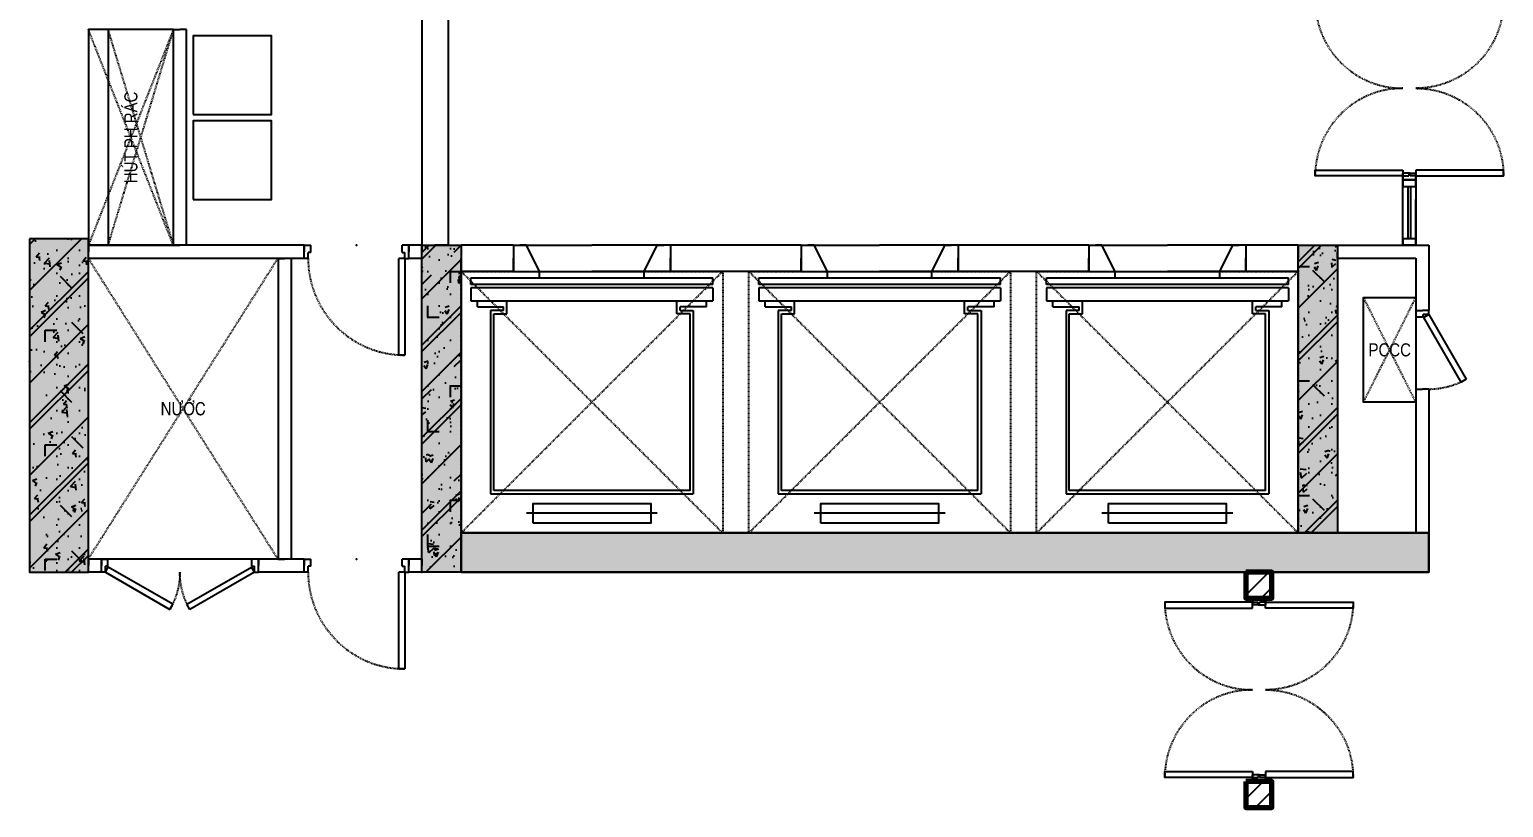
# Model space of a CAD drawing. Header units: millimetres. Extents: x 379264 to 1158416, y -283062 to 356890.
# Drawn here: x 685031.6 to 685257, y -28840 to -28721 of the extents above; entities that cross this region are included whole.
import ezdxf
from ezdxf.enums import TextEntityAlignment as Align
from ezdxf.xclip import XClip

# ---------------------------------------------------------------- set-up
doc = ezdxf.new("R2010")
doc.units = ezdxf.units.MM
doc.header["$XCLIPFRAME"] = 0
for name, pattern in [('keyplan TANG 1$0$Core 1A$0$Hidden10.5', [1.5, 1, -0.5]), ('keyplan TANG 1$0$mb tang 1 TWC$0$Core 1A$0$Hidden10.5', [1.5, 1, -0.5]), ('keyplan TANG 1$0$mb tang 1 TWC$0$Hidden10.5', [1.5, 1, -0.5]), ('keyplan TANG 1$0$mb tang 1 TWC$0$Lift Car$0$Hidden10.5', [1.5, 1, -0.5])]:
    doc.linetypes.add(name, pattern=pattern)
for name, color, linetype in [('11PM. DIM', 2, 'Continuous'), ('BLOCK A - CHI TIET THANG 1$0$DnW', 20, 'Continuous'), ('keyplan TANG 1$0$Concrete Line', 250, 'Continuous'), ('keyplan TANG 1$0$mb tang 1 TWC$0$Brick Wall', 250, 'Continuous'), ('keyplan TANG 1$0$mb tang 1 TWC$0$Concrete Line', 250, 'Continuous'), ('keyplan TANG 1$0$mb tang 1 TWC$0$Door', 250, 'Continuous'), ('keyplan TANG 1$0$mb tang 1 TWC$0$Furniture', 250, 'Continuous'), ('keyplan TANG 1$0$mb tang 1 TWC$0$Glass', 250, 'Continuous'), ('keyplan TANG 1$0$mb tang 1 TWC$0$Lift Car', 250, 'Continuous'), ('keyplan TANG 1$0$mb tang 1 TWC$0$Opening Hidden', 250, 'keyplan TANG 1$0$mb tang 1 TWC$0$Core 1A$0$Hidden10.5'), ('keyplan TANG 1$0$mb tang 1 TWC$0$Opening Line', 250, 'Continuous'), ('keyplan TANG 1$0$mb tang 1 TWC$0$Opening Text', 250, 'Continuous'), ('keyplan TANG 1$0$mb tang 1 TWC$0$Wall Hatch', 250, 'Continuous'), ('keyplan TANG 1$0$MB_Cot tang 1$0$Concrete Hatch', 250, 'Continuous'), ('keyplan TANG 1$0$MB_Cot tang 1$0$Concrete Line', 250, 'Continuous'), ('keyplan TANG 1$0$MB_Cot tang 1$0$Concrete Solid', 250, 'Continuous'), ('keyplan TANG 1$0$Opening Hidden', 250, 'keyplan TANG 1$0$Core 1A$0$Hidden10.5'), ('keyplan TANG 1$0$Opening Line', 250, 'Continuous'), ('keyplan TANG 1$0$Opening Text', 250, 'Continuous')]:
    doc.layers.add(name, color=color, linetype=linetype)
doc.layers.add('keyplan TANG 1$0$mb tang 1 TWC$0$Ghi chu ban ve', color=250, linetype='Continuous', lineweight=20)
doc.layers.add('keyplan TANG 1$0$mb tang 1 TWC$0$Wall Line', color=250, linetype='Continuous', lineweight=70)
doc.styles.add('keyplan TANG 1$0$mb tang 1 TWC$0$Arial_C', font='arial.ttf')
doc.styles.add('keyplan TANG 1$0$mb tang 1 TWC$0$Core 1A$0$VNI-HelveC', font='VHELVCN_0.TTF')
doc.styles.add('keyplan TANG 1$0$mb tang 1 TWC$0$VNI-HelveC', font='VHELVCN_0.TTF')
doc.styles.add('keyplan TANG 1$0$VNI-HelveC', font='VHELVCN_0.TTF')
doc.dimstyles.new('keyplan TANG 1$0$mb tang 1 TWC$0$Dim 100 (A1-A2)', dxfattribs={"dimscale": 100, "dimtxt": 2, "dimasz": 0.7, "dimexe": 0, "dimexo": 1, "dimgap": 1, "dimtad": 1, "dimdec": 0, "dimzin": 12, "dimdsep": 46, "dimtxsty": 'keyplan TANG 1$0$mb tang 1 TWC$0$Arial_C', "dimblk": 'keyplan TANG 1$0$mb tang 1 TWC$0$_Dot', "dimcen": 1, "dimclrd": 256, "dimclre": 256, "dimclrt": 3, "dimadec": 0, "dimazin": 0, "dimtfac": 1, "dimtdec": 0, "dimtix": 1, "dimtmove": 2, "dimatfit": 3, "dimldrblk": 'keyplan TANG 1$0$mb tang 1 TWC$0$HTT Arrow 30', "dimfxl": 1, "dimtolj": 1, "dimtzin": 0, "dimarcsym": 0})

# ---------------------------------------------------------------- blocks, each defined once
blk = doc.blocks.new('*U28')
at = {"layer": 'keyplan TANG 1$0$Opening Hidden'}
for p, q in [((0, 0), (500, 1650)), ((500, 0), (0, 1650))]:
    blk.add_line(p, q, dxfattribs=at)
at = {"layer": 'keyplan TANG 1$0$Opening Line'}
blk.add_lwpolyline([(0, 0), (500, 5.684341886080801e-14), (500, 1650), (0, 1650)], close=True, dxfattribs=at)
at = {"layer": 'keyplan TANG 1$0$Opening Text', "style": 'keyplan TANG 1$0$VNI-HelveC'}
blk.add_attdef('OPENING', text='', height=100, dxfattribs=at).set_placement((750, 1325.000000000007), align=Align.MIDDLE_CENTER)
blk = doc.blocks.new('keyplan TANG 1$0$A$Cec98b088')
at = {"layer": 'keyplan TANG 1$0$Opening Line'}
blk.add_blockref('*U28', (77201.54539237634, 14749.74043433764), dxfattribs=at)
blk = doc.blocks.new('*U1424')
at = {"layer": 'keyplan TANG 1$0$mb tang 1 TWC$0$Wall Hatch'}
h = blk.add_hatch(dxfattribs=at)
h.set_pattern_fill('LINE10', color=256, scale=100, angle=45, style=0, pattern_type=2)
h.set_pattern_definition([(45, (150, 149.9999999999999), (-70.71067811865474, 70.71067811865476), [])])
h.paths.add_polyline_path([(0, 199.9999999999999), (0, 0), (200, -1.13686837721616e-13), (200, 199.9999999999999)])
at = {"layer": 'keyplan TANG 1$0$mb tang 1 TWC$0$Wall Line'}
blk.add_lwpolyline([(0, 199.9999999999999), (0, 0), (200, -1.13686837721616e-13), (200, 199.9999999999999)], close=True, dxfattribs=at)
blk = doc.blocks.new('keyplan TANG 1$0$mb tang 1 TWC$0$Door 1400-1')
at = {"color": 0, "linetype": 'ByBlock'}
for p, q in [((29.99999962575384, 100.0000000003201), (-3.742461558431387e-07, 100.000000000131)), ((-3.742461558431387e-07, 100.000000000131), (0, 0)), ((0, 0), (50, 4.074536263942719e-10)), ((29.99999962575384, 100.0000000003201), (29.99999979416316, 55.00000000033469)), ((49.99999979417771, 55.00000000046566), (29.99999979416316, 55.00000000033469)), ((49.99999979417771, 55.00000000046566), (50, 4.074536263942719e-10)), ((1349.99999995146, 55.00000000046566), (1369.999999951474, 55.00000000033469)), ((1349.99999995146, 55.00000000046566), (1349.999999745638, 4.074607318216295e-10)), ((1399.999999745638, 7.105427357601002e-15), (1349.999999745638, 4.074607318216295e-10)), ((1370.000000119884, 100.0000000003201), (1400.000000119884, 100.000000000131)), ((1370.000000119884, 100.0000000003201), (1369.999999951474, 55.00000000033469)), ((1400.000000119884, 100.000000000131), (1399.999999745638, 7.105427357601002e-15))]:
    blk.add_line(p, q, dxfattribs=at)
for points in [[(74.99999962575384, 100.0000000003202), (29.99999962575384, 100.0000000003201), (29.99999962575384, 770.0000000003201), (74.99999962575384, 770.0000000003203)], [(1325.000000119884, 100.0000000003202), (1370.000000119884, 100.0000000003201), (1370.000000119884, 770.0000000003201), (1325.000000119884, 770.0000000003203)]]:
    blk.add_lwpolyline(points, close=True)
at = {"color": 0, "linetype": 'keyplan TANG 1$0$mb tang 1 TWC$0$Hidden10.5'}
for centre, start, end in [((29.99999962575386, 99.99999515387427), 4.144490982744002e-07, 90), ((1370.000000119884, 99.99999515387427), 90, 179.9999995855509)]:
    blk.add_arc(centre, 670.0000002470649, start, end, dxfattribs=at)
blk = doc.blocks.new('*U1420')
at = {"layer": 'keyplan TANG 1$0$mb tang 1 TWC$0$Door'}
blk.add_blockref('keyplan TANG 1$0$mb tang 1 TWC$0$Door 1400-1', (0, 0), dxfattribs=at)
blk = doc.blocks.new('keyplan TANG 1$0$mb tang 1 TWC$0$_Dot')
at = {"color": 0, "linetype": 'ByBlock', "lineweight": -2}
blk.add_line((-0.5, 0), (-1, 0), dxfattribs=at)
at = {"color": 0, "linetype": 'ByBlock', "const_width": 0.5}
blk.add_lwpolyline([(-0.25, 0, 1), (0.25, 0, 1)], format="xyb", close=True, dxfattribs=at)
blk = doc.blocks.new('*D148')
at = {"layer": 'Defpoints', "lineweight": -2, "transparency": 16777216}
for p, q in [((-132975.3291589179, -60783.47322053788), (-132975.3291589179, -60883.47322053788)), ((-130975.3291589179, -60783.47322053788), (-130975.3291589179, -60883.47322053788)), ((-132905.3291589179, -60883.47322053788), (-131045.3291589179, -60883.47322053788))]:
    blk.add_line(p, q, dxfattribs=at)
at = {"layer": 'Defpoints', "color": 0, "transparency": 16777216}
for p in [(-132975.3291589179, -60883.47322053788), (-130975.3291589179, -60883.47322053788), (-130975.3291589179, -60883.47322053788)]:
    blk.add_point(p, dxfattribs=at)
at = {"layer": 'Defpoints', "lineweight": -2, "transparency": 16777216, "xscale": 70, "yscale": 70, "zscale": 70, "rotation": 180}
blk.add_blockref('keyplan TANG 1$0$mb tang 1 TWC$0$_Dot', (-132975.3291589179, -60883.47322053788), dxfattribs=at)
at = {"layer": 'Defpoints', "lineweight": -2, "transparency": 16777216, "xscale": 70, "yscale": 70, "zscale": 70}
blk.add_blockref('keyplan TANG 1$0$mb tang 1 TWC$0$_Dot', (-130975.3291589179, -60883.47322053788), dxfattribs=at)
at = {"layer": 'Defpoints', "color": 3, "transparency": 16777216, "insert": (-131975.3291589179, -60681.35862299355), "char_height": 200, "attachment_point": 5, "style": 'keyplan TANG 1$0$mb tang 1 TWC$0$Arial_C'}
blk.add_mtext('\\A1;2000', dxfattribs=at)
blk = doc.blocks.new('keyplan TANG 1$0$mb tang 1 TWC$0$HTT Arrow 30')
blk.add_hatch(color=256).paths.add_polyline_path([(-2.5, 0.3750000000000002), (-2.5, -0.3749999999999998), (0, 0)])
at = {"color": 0, "linetype": 'ByBlock', "lineweight": -2}
for p, q in [((0, 0), (-2.5, 0.3750000000000002)), ((-2.5, -0.3749999999999998), (-2.5, 0.3750000000000002)), ((0, 0), (-2.5, -0.3749999999999998))]:
    blk.add_line(p, q, dxfattribs=at)
blk = doc.blocks.new('*D149')
at = {"layer": 'Defpoints', "lineweight": -2, "transparency": 16777216}
for p, q in [((-131075.329158918, -58883.47322053791), (-130975.3291589181, -58883.47322053791)), ((-130975.3291589181, -58953.47322053791), (-130975.3291589181, -60813.47322053791)), ((-131075.329158918, -60883.47322053791), (-130975.3291589181, -60883.47322053791))]:
    blk.add_line(p, q, dxfattribs=at)
at = {"layer": 'Defpoints', "color": 0, "transparency": 16777216}
for p in [(-130975.329158918, -58883.47322053791), (-130975.329158918, -60883.47322053791), (-130975.3291589181, -60883.47322053791)]:
    blk.add_point(p, dxfattribs=at)
at = {"layer": 'Defpoints', "lineweight": -2, "transparency": 16777216, "xscale": 70, "yscale": 70, "zscale": 70}
for p, rotation in [((-130975.3291589181, -58883.47322053791), 90), ((-130975.3291589181, -60883.47322053791), 270)]:
    blk.add_blockref('keyplan TANG 1$0$mb tang 1 TWC$0$_Dot', p, dxfattribs=dict(at, rotation=rotation))
at = {"layer": 'Defpoints', "color": 3, "transparency": 16777216, "insert": (-131177.4437564624, -59883.47322053786), "char_height": 200, "attachment_point": 5, "rotation": 90, "style": 'keyplan TANG 1$0$mb tang 1 TWC$0$Arial_C'}
blk.add_mtext('\\A1;2000', dxfattribs=at)
blk = doc.blocks.new('keyplan TANG 1$0$mb tang 1 TWC$0$Door 800-1')
at = {"color": 0, "linetype": 'ByBlock'}
for p, q in [((29.99999962575384, 100.0000000003201), (29.9999996257684, 840.0000000003201)), ((29.9999996257684, 840.0000000003201), (74.9999996257684, 840.0000000003201)), ((74.9999996257684, 840.0000000003201), (74.99999962575384, 100.0000000003201)), ((29.99999962575384, 100.0000000003201), (-3.742461558431387e-07, 100.000000000131)), ((-3.742461558431387e-07, 100.000000000131), (0, 0)), ((0, 0), (50, 4.074536263942719e-10)), ((29.99999962575384, 100.0000000003201), (29.99999979416316, 55.00000000033469)), ((29.99999962575384, 100.0000000003201), (74.99999962575384, 100.0000000003201)), ((49.99999979417771, 55.00000000046566), (29.99999979416316, 55.00000000033469)), ((49.99999979417771, 55.00000000046566), (50, 4.074536263942719e-10)), ((749.9999999304418, 55.00000000046566), (769.9999999304564, 55.00000000033469)), ((749.9999999304418, 55.00000000046566), (749.9999997246196, 4.074536263942719e-10)), ((799.9999997246196, 0), (749.9999997246196, 4.074536263942719e-10)), ((770.0000000988657, 100.0000000003201), (800.0000000988657, 100.000000000131)), ((770.0000000988657, 100.0000000003201), (769.9999999304564, 55.00000000033469)), ((800.0000000988657, 100.000000000131), (799.9999997246196, 0))]:
    blk.add_line(p, q, dxfattribs=at)
at = {"color": 0, "linetype": 'keyplan TANG 1$0$mb tang 1 TWC$0$Hidden10.5'}
blk.add_arc((29.99999962575384, 100.0000000003201), 740, 0, 90, dxfattribs=at)
for p in [(-100, 100), (-100, 0), (399.9999998623098, -1.496984622855294e-06)]:
    blk.add_point(p)
blk = doc.blocks.new('*U1419')
at = {"layer": 'keyplan TANG 1$0$mb tang 1 TWC$0$Door', "xscale": -1}
blk.add_blockref('keyplan TANG 1$0$mb tang 1 TWC$0$Door 800-1', (799.9999997246196, 0), dxfattribs=at)
blk = doc.blocks.new('*U165')
at = {"layer": 'keyplan TANG 1$0$mb tang 1 TWC$0$Opening Hidden'}
for p, q in [((0, 0), (1650, 650)), ((1650, 0), (0, 650))]:
    blk.add_line(p, q, dxfattribs=at)
at = {"layer": 'keyplan TANG 1$0$mb tang 1 TWC$0$Opening Line'}
blk.add_lwpolyline([(0, 0), (1650, 5.684341886080801e-14), (1650, 650), (0, 650)], close=True, dxfattribs=at)
at = {"layer": 'keyplan TANG 1$0$mb tang 1 TWC$0$Ghi chu ban ve', "style": 'keyplan TANG 1$0$mb tang 1 TWC$0$Core 1A$0$VNI-HelveC'}
blk.add_attdef('OPENING', text='', height=100, dxfattribs=at).set_placement((824.9999999999999, 324.9999999999637), align=Align.MIDDLE_CENTER)
blk = doc.blocks.new('keyplan TANG 1$0$mb tang 1 TWC$0$Door 1200 Riser')
at = {"color": 0, "linetype": 'ByBlock'}
for p, q in [((29.99999962575384, 100.0000000003201), (523.6344799449436, 385.0000000938708)), ((546.1344799449436, 346.028856923571), (52.49999962575374, 61.02885683002034)), ((523.6344799449432, 385.0000000938714), (546.1344799449436, 346.028856923571)), ((676.3655196808106, 385.0000000938714), (653.8655196808103, 346.028856923571)), ((653.8655196808103, 346.028856923571), (1147.5, 61.02885683002034)), ((1170, 100.0000000003201), (676.3655196808103, 385.0000000938708)), ((29.99999962575384, 100.0000000003201), (-3.742461558431387e-07, 100.000000000131)), ((-3.742461558431387e-07, 100.000000000131), (0, 0)), ((0, 0), (50, 4.074536263942719e-10)), ((29.99999962575384, 100.0000000003201), (29.99999979416316, 55.00000000033469)), ((29.99999962575384, 100.0000000003201), (52.49999962575374, 61.02885683002034)), ((49.99999979417771, 55.00000000046566), (29.99999979416316, 55.00000000033469)), ((49.99999979417771, 55.00000000046566), (50, 4.074536263942719e-10)), ((1170, 100.0000000003201), (1147.5, 61.02885683002034)), ((1149.999999831576, 55.00000000046566), (1169.999999831591, 55.00000000033469)), ((1149.999999831576, 55.00000000046566), (1149.999999625754, 4.074536263942719e-10)), ((1199.999999625754, 0), (1149.999999625754, 4.074536263942719e-10)), ((1170, 100.0000000003201), (1200, 100.000000000131)), ((1170, 100.0000000003201), (1169.999999831591, 55.00000000033469)), ((1200, 100.000000000131), (1199.999999625754, 0))]:
    blk.add_line(p, q, dxfattribs=at)
at = {"color": 0, "linetype": 'keyplan TANG 1$0$mb tang 1 TWC$0$Hidden10.5'}
for centre, start, end in [((29.99999962575384, 100.0000000003201), 359.9999999999799, 29.99999999999874), ((1170, 100.0000000003201), 150.0000000000037, 180.0000000000201)]:
    blk.add_arc(centre, 570.0000001871231, start, end, dxfattribs=at)
blk = doc.blocks.new('*U167')
at = {"layer": 'keyplan TANG 1$0$mb tang 1 TWC$0$Door'}
blk.add_blockref('keyplan TANG 1$0$mb tang 1 TWC$0$Door 1200 Riser', (0, 0), dxfattribs=at)
blk = doc.blocks.new('*U168')
at = {"layer": 'keyplan TANG 1$0$mb tang 1 TWC$0$Opening Hidden'}
for p, q in [((0, 0), (1450, 2300)), ((1450, 0), (0, 2300))]:
    blk.add_line(p, q, dxfattribs=at)
at = {"layer": 'keyplan TANG 1$0$mb tang 1 TWC$0$Opening Line'}
blk.add_lwpolyline([(0, 0), (1450, 5.684341886080801e-14), (1450, 2300), (0, 2300)], close=True, dxfattribs=at)
at = {"layer": 'keyplan TANG 1$0$mb tang 1 TWC$0$Opening Text', "style": 'keyplan TANG 1$0$mb tang 1 TWC$0$VNI-HelveC'}
blk.add_attdef('OPENING', text='', height=100, dxfattribs=at).set_placement((725, 1150), align=Align.MIDDLE_CENTER)
blk = doc.blocks.new('*U1421')
at = {"layer": 'keyplan TANG 1$0$mb tang 1 TWC$0$Door'}
blk.add_blockref('keyplan TANG 1$0$mb tang 1 TWC$0$Door 1200 Riser', (0, 0), dxfattribs=at)
blk = doc.blocks.new('*U166')
at = {"layer": 'keyplan TANG 1$0$mb tang 1 TWC$0$Opening Hidden'}
for p, q in [((0, 0), (400, 800)), ((400, 0), (0, 800))]:
    blk.add_line(p, q, dxfattribs=at)
at = {"layer": 'keyplan TANG 1$0$mb tang 1 TWC$0$Opening Line'}
blk.add_lwpolyline([(0, 0), (400, 5.684341886080801e-14), (400, 800), (0, 800)], close=True, dxfattribs=at)
at = {"layer": 'keyplan TANG 1$0$mb tang 1 TWC$0$Opening Text', "style": 'keyplan TANG 1$0$mb tang 1 TWC$0$VNI-HelveC'}
blk.add_attdef('OPENING', text='', height=100, dxfattribs=at).set_placement((200, 400), align=Align.MIDDLE_CENTER)
blk = doc.blocks.new('*U1380')
at = {"layer": 'keyplan TANG 1$0$MB_Cot tang 1$0$Concrete Hatch'}
h = blk.add_hatch(dxfattribs=at)
h.set_pattern_fill('CONCRETE', color=256, scale=50, style=0, pattern_type=2)
h.set_pattern_definition([(45, (0, -2300), (-176.7766952966369, 176.7766952966369), []), (45, (0, -2250), (-353.5533905932737, 353.5533905932738), []), (49.99999999999999, (0, -2300), (358.6300913003767, -31.37606749129755), [37.5, -412.5]), (355, (0, -2300), (-69.3756668065, 376.0960668500059), [30, -330]), (100.4514, (29.88584, -2302.614669999999), (289.2546908570108, 344.7197710304768), [31.870095, -350.571056]), (46.18420000000001, (0, -2200), (533.6205243128222, -82.75950716450905), [56.25, -618.75]), (96.6356, (44.46837249999999, -2206.8966535), (467.3313527743517, 487.0589354502209), [47.805144, -525.8565]), (351.1842, (0, -2200), (467.3309725668136, 487.0593004626623), [45, -495]), (21, (50, -2225), (298.4535260592309, -201.3094453326694), [37.5, -412.5]), (326.0000000000001, (50, -2225), (121.6576659607909, 362.5750225234265), [30, -330]), (71.4514, (74.8711165, -2241.775803), (420.111314290745, 161.2652483549762), [31.870095, -350.571056]), (37.50000000000001, (0, -2300), (6.079927658645334, 166.4469269156558), [0, -326, 0, -335, 0, -331.25]), (7.499999999999999, (0, -2300), (131.5347687210743, 197.2058559411801), [0, -191, 0, -318.5, 0, -126.25]), (327.5, (-111.5, -2300), (266.9112180862045, -11.2774358671899), [0, -125, 0, -390, 0, -517.5]), (317.5, (-161.5, -2300), (291.5930846711931, 50.05249116615882), [0, -162.5, 0, -259, 0, -367.5]), (0, (175, -2125), (0, 875), [87.5, -787.5]), (0, (437.5, -1950), (0, 875), [87.5, -787.5]), (0, (262.5, -1600), (0, 875), [87.5, -350, 87.5, -350]), (90, (175, -2125), (-875, 5.35782974626967e-14), [87.5, -787.5]), (90, (262.5, -1600), (-875, 5.35782974626967e-14), [87.5, -787.5]), (90, (525, -1950), (-875, 5.35782974626967e-14), [87.5, -787.5]), (90, (700, -1687.5), (-875, 5.35782974626967e-14), [87.5, -787.5]), (135, (262.5, -2125), (-875.016357447105, 8.881784197001252e-14), [123.76, -1113.7]), (135, (350, -1600), (-875.016357447105, 8.881784197001252e-14), [123.76, -1113.7]), (45, (437.5, -1950), (8.881784197001252e-14, 875.016357447105), [123.76, -247.485, 123.76, -742.455]), (0, (-175, -2300), (87.5, 87.5), [-175, 0])])
h.paths.add_polyline_path([(-200, 150), (-200, -2400), (250, -2400), (250, 150)])
at = {"layer": 'keyplan TANG 1$0$MB_Cot tang 1$0$Concrete Solid'}
blk.add_hatch(color=256, dxfattribs=at).paths.add_polyline_path([(-200, 150), (-200, -2400), (250, -2400), (250, 150)])
at = {"layer": 'keyplan TANG 1$0$MB_Cot tang 1$0$Concrete Line'}
blk.add_lwpolyline([(-200, 150), (-200, -2400), (250, -2400), (250, 150)], close=True, dxfattribs=at)
blk = doc.blocks.new('*U44')
at = {"layer": 'keyplan TANG 1$0$MB_Cot tang 1$0$Concrete Hatch'}
h = blk.add_hatch(dxfattribs=at)
h.set_pattern_fill('CONCRETE', color=256, scale=50, style=0, pattern_type=2)
h.set_pattern_definition([(45, (950, -49.99999999999986), (-176.7766952966369, 176.7766952966369), []), (45, (950, 1.4210854715202e-13), (-353.5533905932737, 353.5533905932738), []), (49.99999999999999, (950, -49.99999999999986), (358.6300913003767, -31.37606749129755), [37.5, -412.5]), (355, (950, -49.99999999999986), (-69.3756668065, 376.0960668500059), [30, -330]), (100.4514, (979.8858399999999, -52.61466999999985), (289.2546908570108, 344.7197710304768), [31.870095, -350.571056]), (46.18420000000001, (950, 50.00000000000014), (533.6205243128222, -82.75950716450905), [56.25, -618.75]), (96.6356, (994.4683725, 43.10334650000013), (467.3313527743517, 487.0589354502209), [47.805144, -525.8565]), (351.1842, (950, 50.00000000000014), (467.3309725668136, 487.0593004626623), [45, -495]), (21, (1000, 25.00000000000014), (298.4535260592309, -201.3094453326694), [37.5, -412.5]), (326.0000000000001, (1000, 25.00000000000014), (121.6576659607909, 362.5750225234265), [30, -330]), (71.4514, (1024.8711165, 8.224197000000146), (420.111314290745, 161.2652483549762), [31.870095, -350.571056]), (37.50000000000001, (950, -49.99999999999986), (6.079927658645334, 166.4469269156558), [0, -326, 0, -335, 0, -331.25]), (7.499999999999999, (950, -49.99999999999986), (131.5347687210743, 197.2058559411801), [0, -191, 0, -318.5, 0, -126.25]), (327.5, (838.5, -49.99999999999986), (266.9112180862045, -11.2774358671899), [0, -125, 0, -390, 0, -517.5]), (317.5, (788.5, -49.99999999999986), (291.5930846711931, 50.05249116615882), [0, -162.5, 0, -259, 0, -367.5]), (0, (1125, 125.0000000000001), (0, 875), [87.5, -787.5]), (0, (1387.5, 300.0000000000001), (0, 875), [87.5, -787.5]), (0, (1212.5, 650.0000000000001), (0, 875), [87.5, -350, 87.5, -350]), (90, (1125, 125.0000000000001), (-875, 5.35782974626967e-14), [87.5, -787.5]), (90, (1212.5, 650.0000000000001), (-875, 5.35782974626967e-14), [87.5, -787.5]), (90, (1475, 300.0000000000001), (-875, 5.35782974626967e-14), [87.5, -787.5]), (90, (1650, 562.5000000000001), (-875, 5.35782974626967e-14), [87.5, -787.5]), (135, (1212.5, 125.0000000000001), (-875.016357447105, 8.881784197001252e-14), [123.76, -1113.7]), (135, (1300, 650.0000000000001), (-875.016357447105, 8.881784197001252e-14), [123.76, -1113.7]), (45, (1387.5, 300.0000000000001), (8.881784197001252e-14, 875.016357447105), [123.76, -247.485, 123.76, -742.455]), (0, (775, -49.99999999999986), (87.5, 87.5), [-175, 0])])
h.paths.add_polyline_path([(-750, 150), (-750, -149.9999999999999), (1750, -150), (1750, 150)])
at = {"layer": 'keyplan TANG 1$0$MB_Cot tang 1$0$Concrete Solid'}
blk.add_hatch(color=256, dxfattribs=at).paths.add_polyline_path([(-750, 150), (-750, -149.9999999999999), (1750, -150), (1750, 150)])
at = {"layer": 'keyplan TANG 1$0$MB_Cot tang 1$0$Concrete Line'}
blk.add_lwpolyline([(-750, 150), (-750, -149.9999999999999), (1750, -150), (1750, 150)], close=True, dxfattribs=at)
blk = doc.blocks.new('*U45')
at = {"layer": 'keyplan TANG 1$0$MB_Cot tang 1$0$Concrete Hatch'}
h = blk.add_hatch(dxfattribs=at)
h.set_pattern_fill('CONCRETE', color=256, scale=50, style=0, pattern_type=2)
h.set_pattern_definition([(45, (1250, -49.99999999999986), (-176.7766952966369, 176.7766952966369), []), (45, (1250, 1.4210854715202e-13), (-353.5533905932737, 353.5533905932738), []), (49.99999999999999, (1250, -49.99999999999986), (358.6300913003767, -31.37606749129755), [37.5, -412.5]), (355, (1250, -49.99999999999986), (-69.3756668065, 376.0960668500059), [30, -330]), (100.4514, (1279.88584, -52.61466999999985), (289.2546908570108, 344.7197710304768), [31.870095, -350.571056]), (46.18420000000001, (1250, 50.00000000000014), (533.6205243128222, -82.75950716450905), [56.25, -618.75]), (96.6356, (1294.4683725, 43.10334650000013), (467.3313527743517, 487.0589354502209), [47.805144, -525.8565]), (351.1842, (1250, 50.00000000000014), (467.3309725668136, 487.0593004626623), [45, -495]), (21, (1300, 25.00000000000014), (298.4535260592309, -201.3094453326694), [37.5, -412.5]), (326.0000000000001, (1300, 25.00000000000014), (121.6576659607909, 362.5750225234265), [30, -330]), (71.4514, (1324.8711165, 8.224197000000146), (420.111314290745, 161.2652483549762), [31.870095, -350.571056]), (37.50000000000001, (1250, -49.99999999999986), (6.079927658645334, 166.4469269156558), [0, -326, 0, -335, 0, -331.25]), (7.499999999999999, (1250, -49.99999999999986), (131.5347687210743, 197.2058559411801), [0, -191, 0, -318.5, 0, -126.25]), (327.5, (1138.5, -49.99999999999986), (266.9112180862045, -11.2774358671899), [0, -125, 0, -390, 0, -517.5]), (317.5, (1088.5, -49.99999999999986), (291.5930846711931, 50.05249116615882), [0, -162.5, 0, -259, 0, -367.5]), (0, (1425, 125.0000000000001), (0, 875), [87.5, -787.5]), (0, (1687.5, 300.0000000000001), (0, 875), [87.5, -787.5]), (0, (1512.5, 650.0000000000001), (0, 875), [87.5, -350, 87.5, -350]), (90, (1425, 125.0000000000001), (-875, 5.35782974626967e-14), [87.5, -787.5]), (90, (1512.5, 650.0000000000001), (-875, 5.35782974626967e-14), [87.5, -787.5]), (90, (1775, 300.0000000000001), (-875, 5.35782974626967e-14), [87.5, -787.5]), (90, (1950, 562.5000000000001), (-875, 5.35782974626967e-14), [87.5, -787.5]), (135, (1512.5, 125.0000000000001), (-875.016357447105, 8.881784197001252e-14), [123.76, -1113.7]), (135, (1600, 650.0000000000001), (-875.016357447105, 8.881784197001252e-14), [123.76, -1113.7]), (45, (1687.5, 300.0000000000001), (8.881784197001252e-14, 875.016357447105), [123.76, -247.485, 123.76, -742.455]), (0, (1075, -49.99999999999986), (87.5, 87.5), [-175, 0])])
h.paths.add_polyline_path([(-450, 150), (-450, -149.9999999999999), (1750, -150), (1750, 150)])
at = {"layer": 'keyplan TANG 1$0$MB_Cot tang 1$0$Concrete Solid'}
blk.add_hatch(color=256, dxfattribs=at).paths.add_polyline_path([(-450, 150), (-450, -149.9999999999999), (1750, -150), (1750, 150)])
at = {"layer": 'keyplan TANG 1$0$MB_Cot tang 1$0$Concrete Line'}
blk.add_lwpolyline([(-450, 150), (-450, -149.9999999999999), (1750, -150), (1750, 150)], close=True, dxfattribs=at)
blk = doc.blocks.new('*U46')
at = {"layer": 'keyplan TANG 1$0$MB_Cot tang 1$0$Concrete Hatch'}
h = blk.add_hatch(dxfattribs=at)
h.set_pattern_fill('CONCRETE', color=256, scale=50, style=0, pattern_type=2)
h.set_pattern_definition([(45, (-250, 7050), (-176.7766952966369, 176.7766952966369), []), (45, (-250, 7100), (-353.5533905932737, 353.5533905932738), []), (49.99999999999999, (-250, 7050), (358.6300913003767, -31.37606749129755), [37.5, -412.5]), (355, (-250, 7050), (-69.3756668065, 376.0960668500059), [30, -330]), (100.4514, (-220.11416, 7047.38533), (289.2546908570108, 344.7197710304768), [31.870095, -350.571056]), (46.18420000000001, (-250, 7150), (533.6205243128222, -82.75950716450905), [56.25, -618.75]), (96.6356, (-205.5316275, 7143.1033465), (467.3313527743517, 487.0589354502209), [47.805144, -525.8565]), (351.1842, (-250, 7150), (467.3309725668136, 487.0593004626623), [45, -495]), (21, (-200, 7125), (298.4535260592309, -201.3094453326694), [37.5, -412.5]), (326.0000000000001, (-200, 7125), (121.6576659607909, 362.5750225234265), [30, -330]), (71.4514, (-175.1288835, 7108.224197), (420.111314290745, 161.2652483549762), [31.870095, -350.571056]), (37.50000000000001, (-250, 7050), (6.079927658645334, 166.4469269156558), [0, -326, 0, -335, 0, -331.25]), (7.499999999999999, (-250, 7050), (131.5347687210743, 197.2058559411801), [0, -191, 0, -318.5, 0, -126.25]), (327.5, (-361.5, 7050), (266.9112180862045, -11.2774358671899), [0, -125, 0, -390, 0, -517.5]), (317.5, (-411.5, 7050), (291.5930846711931, 50.05249116615882), [0, -162.5, 0, -259, 0, -367.5]), (0, (-75, 7225), (0, 875), [87.5, -787.5]), (0, (187.5, 7400), (0, 875), [87.5, -787.5]), (0, (12.5, 7750), (0, 875), [87.5, -350, 87.5, -350]), (90, (-75, 7225), (-875, 5.35782974626967e-14), [87.5, -787.5]), (90, (12.5, 7750), (-875, 5.35782974626967e-14), [87.5, -787.5]), (90, (275, 7400), (-875, 5.35782974626967e-14), [87.5, -787.5]), (90, (450, 7662.5), (-875, 5.35782974626967e-14), [87.5, -787.5]), (135, (12.5, 7225), (-875.016357447105, 8.881784197001252e-14), [123.76, -1113.7]), (135, (100, 7750), (-875.016357447105, 8.881784197001252e-14), [123.76, -1113.7]), (45, (187.5, 7400), (8.881784197001252e-14, 875.016357447105), [123.76, -247.485, 123.76, -742.455]), (0, (-425, 7050), (87.5, 87.5), [-175, 0])])
h.paths.add_polyline_path([(-250, 7250), (-250, -149.9999999999999), (50.0000000001146, -150), (50.0000000001146, 7250)])
at = {"layer": 'keyplan TANG 1$0$MB_Cot tang 1$0$Concrete Solid'}
blk.add_hatch(color=256, dxfattribs=at).paths.add_polyline_path([(-250, 7250), (-250, -149.9999999999999), (50.0000000001146, -150), (50.0000000001146, 7250)])
at = {"layer": 'keyplan TANG 1$0$MB_Cot tang 1$0$Concrete Line'}
blk.add_lwpolyline([(-250, 7250), (-250, -149.9999999999999), (50.0000000001146, -150), (50.0000000001146, 7250)], close=True, dxfattribs=at)
blk = doc.blocks.new('keyplan TANG 1$0$mb tang 1 TWC$0$A$C8bd07aa3')
at = {"linetype": 'keyplan TANG 1$0$mb tang 1 TWC$0$Lift Car$0$Hidden10.5'}
for p, q in [((1000, -1000), (-1000, 1000)), ((1000, 1000), (-1000, -1000))]:
    blk.add_line(p, q, dxfattribs=at)
at = {"color": 0}
for p, q in [((925.0000000000291, 950), (-925, 950)), ((-925, 900), (-925, 950)), ((400, 1000), (-400, 1000)), ((-400, 950), (-400, 1000)), ((400, 950), (400, 1000)), ((925.0000000000291, 900), (925.0000000000291, 950)), ((-925.0000000000291, 900), (925.0000000000291, 900)), ((-925.0000000000291, 875), (925.0000000000291, 875)), ((-925, 875), (-925, 775)), ((925.0000000000291, 875), (925.0000000000291, 775)), ((925.0000000000291, 775), (-925, 775)), ((-875, 729.9999999999709), (-875, 775)), ((-675, 699.9999999999709), (-775, 699.9999999999709)), ((-775, 699.9999999999709), (-775, -700)), ((-675, 699.9999999999709), (-675, 729.9999999999709)), ((-650, 674.9999999999709), (-650, 775)), ((650, 675), (650, 775)), ((675, 700), (675, 729.9999999999709)), ((675, 700), (775, 700)), ((775, 700), (775, -700)), ((875.0000000000291, 729.9999999999709), (875.0000000000291, 775)), ((-750, -675), (-750, 674.9999999999709)), ((-750, 674.9999999999709), (-650, 674.9999999999709)), ((750, 675), (650, 675)), ((750, -675), (750, 675)), ((-750, -675), (750, -675)), ((775, -700), (-775, -700.0000000000291)), ((-500, -850.0000000000146), (500, -850.0000000000146))]:
    blk.add_line(p, q, dxfattribs=at)
at = {"color": 0, "ltscale": 1.5}
for p, q in [((-875, 729.9999999999709), (-675, 729.9999999999709)), ((875.0000000000291, 729.9999999999709), (675, 729.9999999999709))]:
    blk.add_line(p, q, dxfattribs=at)
at = {"color": 0}
for points in [[(-400, 1000), (-500, 1200), (-550, 1200)], [(400, 1000), (500, 1200), (550, 1200)]]:
    blk.add_lwpolyline(points, dxfattribs=at)
at = {"linetype": 'keyplan TANG 1$0$mb tang 1 TWC$0$Lift Car$0$Hidden10.5'}
blk.add_lwpolyline([(-1000, -1000), (1000, -1000), (1000, 1000), (-1000, 1000)], close=True, dxfattribs=at)
at = {"color": 0}
blk.add_lwpolyline([(450, -925.0000000000146), (450, -775.0000000000146), (-450, -775.0000000000146), (-450, -925.0000000000146)], close=True, dxfattribs=at)
at = {"layer": 'Defpoints'}
dim = blk.add_linear_dim(base=(999.9999999998254, -1000.000000000029), p1=(999.9999999999418, 1000), p2=(999.9999999999418, -1000), angle=90, dimstyle='keyplan TANG 1$0$mb tang 1 TWC$0$Dim 100 (A1-A2)', dxfattribs=at)
dim.commit()
dim.dimension.update_dxf_attribs({"geometry": '*D149', "text_midpoint": (797.8854024554894, 2.182787284255028e-11), "insert": (131975.3291589179, 59883.47322053788)})
dim = blk.add_linear_dim(base=(1000, -1000), p1=(-1000, -1000), p2=(1000, -1000), dimstyle='keyplan TANG 1$0$mb tang 1 TWC$0$Dim 100 (A1-A2)', dxfattribs=at)
dim.commit()
dim.dimension.update_dxf_attribs({"geometry": '*D148', "text_midpoint": (0, -797.885402455664), "insert": (131975.3291589179, 59883.47322053788)})
blk = doc.blocks.new('keyplan TANG 1$0$mb tang 1 TWC$0$A$C20BE7445')
at = {"layer": 'keyplan TANG 1$0$mb tang 1 TWC$0$Brick Wall'}
for p, q in [((79600.24281943377, 17150), (79700.24281943377, 17150)), ((79600.24281943377, 17150), (79600.24281943377, 14750)), ((79800.24281943377, 17150), (79700.24281943377, 17150)), ((79800.24281943377, 17150), (79800.24281943377, 14750)), ((77700.24278279336, 14749.7404343636), (77700.24278279336, 16399.74039738707)), ((77700.24278279336, 16399.74039738707), (77750.24278279336, 16399.74039738707)), ((77800.24278279336, 16399.74039738707), (77750.24278279336, 16399.74039738707)), ((77800.24278279336, 14749.7404343636), (77800.24278279336, 16399.74039738707)), ((78700.24281943377, 14749.7404343636), (77049.99999999997, 14749.7404343636)), ((77049.99999999997, 14749.7404343636), (77049.99999999997, 14699.7404343636)), ((77049.99999999997, 14649.7404343636), (77049.99999999997, 14699.7404343636)), ((77700.24278279336, 14749.7404343636), (77750.24278279336, 14749.7404343636)), ((77800.24278279336, 14749.7404343636), (77750.24278279336, 14749.7404343636)), ((78700.24281943377, 14749.7404343636), (78700.24281943377, 14699.7404343636)), ((78700.24281943377, 14649.7404343636), (78700.24281943377, 14699.7404343636)), ((79600.24281943377, 14749.7404343636), (79500.24281943377, 14749.7404343636)), ((79500.24281943377, 14749.7404343636), (79500.24281943377, 14699.7404343636)), ((79500.24281943377, 14649.7404343636), (79500.24281943377, 14699.7404343636)), ((79600.24281943377, 14750), (79700.24281943377, 14750)), ((79600.24281943377, 14749.7404343636), (79600.24281943377, 14699.7404343636)), ((79600.24281943377, 14649.7404343636), (79600.24281943377, 14699.7404343636)), ((79800.24281943377, 14750), (79700.24281943377, 14750)), ((80300.24281943377, 14750), (79900.24281943377, 14750)), ((79900.24281943377, 14750), (79900.24281943377, 14650)), ((80300.24281943377, 14750), (80300.24281943377, 14650)), ((82500.24281943377, 14750), (81500.24281943377, 14750)), ((81500.24281943377, 14750), (81500.24281943377, 14650)), ((82500.24281943377, 14750), (82500.24281943377, 14650)), ((84700.24281943377, 14750), (83700.24281943377, 14750)), ((83700.24281943377, 14750), (83700.24281943377, 14650)), ((84700.24281943377, 14750), (84700.24281943377, 14650)), ((86300.24281943377, 14750), (85900.24281943377, 14750)), ((85900.24281943377, 14750), (85900.24281943377, 14650)), ((86300.24281943377, 14750), (86300.24281943377, 14650)), ((86600.24281943377, 14750), (86600.24281943377, 14700)), ((86600.24281943377, 14750), (87299.99999999997, 14750)), ((86600.24281943377, 14650), (86600.24281943377, 14700)), ((87299.99999999997, 14750), (87299.99999999997, 14250)), ((78700.24281943377, 14649.7404343636), (77049.99999999997, 14649.7404343636)), ((78500.24281943377, 14649.7404343636), (78550.24281943377, 14649.7404343636)), ((78500.24281943377, 14649.7404343636), (78500.24281943377, 12350)), ((78600.24281943377, 14649.7404343636), (78550.24281943377, 14649.7404343636)), ((78600.24281943377, 14649.7404343636), (78600.24281943377, 12350)), ((79600.24281943377, 14649.7404343636), (79500.24281943377, 14649.7404343636)), ((79900.24281943377, 14550), (79900.24281943377, 14650)), ((80300.24281943377, 14550), (79900.24281943377, 14550)), ((80300.24281943377, 14550), (80300.24281943377, 14650)), ((81500.24281943377, 14550), (81500.24281943377, 14650)), ((82500.24281943377, 14550), (81500.24281943377, 14550)), ((82500.24281943377, 14550), (82500.24281943377, 14650)), ((83700.24281943377, 14550), (83700.24281943377, 14650)), ((84700.24281943377, 14550), (83700.24281943377, 14550)), ((84700.24281943377, 14550), (84700.24281943377, 14650)), ((85900.24281943377, 14550), (85900.24281943377, 14650)), ((86300.24281943377, 14550), (85900.24281943377, 14550)), ((86300.24281943377, 14550), (86300.24281943377, 14650)), ((86600.24281943377, 14650), (87199.99999999997, 14650)), ((87199.99999999997, 14650), (87199.99999999997, 14250)), ((87199.99999999997, 14250), (87249.99999999997, 14250)), ((87299.99999999997, 14250), (87249.99999999997, 14250)), ((87199.99999999997, 13650), (87249.99999999997, 13650)), ((87199.99999999997, 13650), (87199.99999999997, 12550)), ((87299.99999999997, 13650), (87249.99999999997, 13650)), ((87299.99999999997, 13650), (87299.99999999997, 12550)), ((87199.99999999997, 12550), (87249.99999999997, 12550)), ((87299.99999999997, 12550), (87249.99999999997, 12550)), ((77150.00000018711, 12350), (77049.99999999997, 12350)), ((77049.99999999997, 12350), (77049.99999999997, 12300)), ((77049.99999999997, 12250), (77049.99999999997, 12300)), ((77150.00000018711, 12350), (77150.00000018711, 12300)), ((77150.00000018711, 12250), (77150.00000018711, 12300)), ((78700.24281943377, 12350), (78350.00000018711, 12350)), ((78350.00000018711, 12350), (78350.00000018711, 12300)), ((78350.00000018711, 12250), (78350.00000018711, 12300)), ((78500.24281943377, 12350), (78550.24281943377, 12350)), ((78600.24281943377, 12350), (78550.24281943377, 12350)), ((78700.24281943377, 12350), (78700.24281943377, 12300)), ((78700.24281943377, 12250), (78700.24281943377, 12300)), ((79600.24281943377, 12350), (79500.24281943377, 12350)), ((79500.24281943377, 12350), (79500.24281943377, 12300)), ((79500.24281943377, 12250), (79500.24281943377, 12300)), ((79600.24281943377, 12350), (79600.24281943377, 12300)), ((79600.24281943377, 12250), (79600.24281943377, 12300)), ((77150.00000018711, 12250), (77049.99999999997, 12250)), ((78700.24281943377, 12250), (78350.00000018711, 12250)), ((79600.24281943377, 12250), (79500.24281943377, 12250))]:
    blk.add_line(p, q, dxfattribs=at)
at = {"layer": 'keyplan TANG 1$0$mb tang 1 TWC$0$Door'}
blk.add_line((87200.2428194338, 14799.99999474955), (87200.2428194338, 15099.99999512378), dxfattribs=at)
at = {"layer": 'keyplan TANG 1$0$mb tang 1 TWC$0$Furniture'}
for points in [[(77850.24281943377, 15749.99999109469), (78450.24281943377, 15749.99999109469), (78450.24281943377, 16349.99999109469), (77850.24281943377, 16349.99999109469)], [(77850.24281943377, 15099.99999670824), (78450.24281943377, 15099.99999670824), (78450.24281943377, 15699.99999670824), (77850.24281943377, 15699.99999670824)]]:
    blk.add_lwpolyline(points, close=True, dxfattribs=at)
at = {"layer": 'keyplan TANG 1$0$mb tang 1 TWC$0$Glass'}
for points in [[(87200.24282654445, 14750.00000037416), (87100.24282654418, 14750.00000037416), (87100.24282654418, 15250.00000012707), (87200.24282654445, 15250.00000012707)], [(87100.24282654445, 15200.00000012707), (87200.24282654445, 15200.00000012707), (87200.24282654445, 15250.00000012707), (87100.24282654445, 15250.00000012707)], [(87140.24282654445, 15200.00000012707), (87160.24282654445, 15200.00000012707), (87160.24282654445, 14800.00000037416), (87140.24282654445, 14800.00000037416)], [(87100.24282822855, 14750.00000037416), (87200.24282822855, 14750.00000037416), (87200.24282822855, 14800.00000037416), (87100.24282822855, 14800.00000037416)]]:
    blk.add_lwpolyline(points, close=True, dxfattribs=at)
at = {"layer": 'keyplan TANG 1$0$mb tang 1 TWC$0$Lift Car'}
for p, q in [((80300.24281943377, 14750), (80900.24281943377, 14750)), ((80300.24281943377, 14750), (80300.24281943377, 14550)), ((81500.24281943377, 14750), (80900.24281943377, 14750)), ((81500.24281943377, 14750), (81500.24281943377, 14550)), ((82500.24281943377, 14750), (83100.24281943377, 14750)), ((82500.24281943377, 14750), (82500.24281943377, 14550)), ((83700.24281943377, 14750), (83100.24281943377, 14750)), ((83700.24281943377, 14750), (83700.24281943377, 14550)), ((84700.24281943377, 14750), (85300.24281943377, 14750)), ((84700.24281943377, 14750), (84700.24281943377, 14550)), ((85900.24281943377, 14750), (85300.24281943377, 14750)), ((85900.24281943377, 14750), (85900.24281943377, 14550)), ((80300.24281943377, 14550), (80900.24281943377, 14550)), ((81500.24281943377, 14550), (80900.24281943377, 14550)), ((82500.24281943377, 14550), (83100.24281943377, 14550)), ((83700.24281943377, 14550), (83100.24281943377, 14550)), ((84700.24281943377, 14550), (85300.24281943377, 14550)), ((85900.24281943377, 14550), (85300.24281943377, 14550))]:
    blk.add_line(p, q, dxfattribs=at)
for points in [[(79600.24281943377, 14750), (79900.24281943377, 14750), (79900.24281943377, 12249.99999999988), (79600.24281943377, 12249.99999999988)], [(86300.24281943377, 14750), (86600.24281943377, 14750), (86600.24281943377, 12550), (86300.24281943377, 12550)], [(87300.24281943377, 12550), (79899.99999999997, 12550), (79899.99999999997, 12250), (87300.24281943377, 12250)]]:
    blk.add_lwpolyline(points, close=True, dxfattribs=at)
at = {"rotation": 90}
blk.add_blockref('*U165', (77700.24280464315, 14749.74039738707), dxfattribs=at).add_auto_attribs({'OPENING': 'HUÙT PH.RAÙC'})
at = {"layer": 'keyplan TANG 1$0$mb tang 1 TWC$0$Door', "xscale": -1, "rotation": 180}
for name, p in [('*U1419', (78700.24281977059, 14749.7404343636)), ('*U167', (77150.00000037422, 12350)), ('*U1419', (78700.24281984544, 12350))]:
    blk.add_blockref(name, p, dxfattribs=at)
at = {"layer": 'keyplan TANG 1$0$mb tang 1 TWC$0$Door'}
ref = blk.add_blockref('*U1421', (87199.99999999984, 14249.99999962578), dxfattribs=dict(at, rotation=270))
XClip(ref).set_block_clipping_path([(0, -0.00017132202628999949), (600.0000000001164, 502.00214923510794)])
at = {"layer": 'keyplan TANG 1$0$mb tang 1 TWC$0$Furniture'}
ref = blk.add_blockref('*U168', (78500.24283279176, 12349.99999287573), dxfattribs=dict(at, xscale=-1))
ref.add_attrib('OPENING', 'NÖÔÙC', dxfattribs={"layer": 'keyplan TANG 1$0$mb tang 1 TWC$0$Opening Text', "height": 100, "style": 'keyplan TANG 1$0$mb tang 1 TWC$0$VNI-HelveC'}).set_placement((77775.24283279176, 13499.99999287573), align=Align.MIDDLE_CENTER)
ref = blk.add_blockref('*U166', (87200.24281896456, 13550.00004787126), dxfattribs=dict(at, xscale=-1))
ref.add_attrib('OPENING', 'PCCC', dxfattribs={"layer": 'keyplan TANG 1$0$mb tang 1 TWC$0$Opening Text', "height": 100, "style": 'keyplan TANG 1$0$mb tang 1 TWC$0$VNI-HelveC'}).set_placement((87000.24281896456, 13950.00004787126), align=Align.MIDDLE_CENTER)
at = {"layer": 'keyplan TANG 1$0$mb tang 1 TWC$0$Glass', "rotation": 90}
blk.add_blockref('*U1420', (87200.24281943364, 15250.00000012707), dxfattribs=at)
at = {"layer": 'keyplan TANG 1$0$mb tang 1 TWC$0$Glass', "xscale": -1, "rotation": 270}
blk.add_blockref('*U1420', (87100.24281943364, 15250.00000012707), dxfattribs=at)
at = {"layer": 'keyplan TANG 1$0$mb tang 1 TWC$0$Lift Car', "xscale": -1}
for p in [(80900.24281943377, 13550), (83100.24281943377, 13550), (85300.24281943377, 13550)]:
    blk.add_blockref('keyplan TANG 1$0$mb tang 1 TWC$0$A$C8bd07aa3', p, dxfattribs=at)
blk = doc.blocks.new('keyplan TANG 1')
at = {"layer": 'keyplan TANG 1$0$Concrete Line'}
blk.add_blockref('keyplan TANG 1$0$A$Cec98b088', (0, -1.091393642127514e-10), dxfattribs=at)
at = {"layer": 'keyplan TANG 1$0$mb tang 1 TWC$0$Concrete Line'}
blk.add_blockref('keyplan TANG 1$0$mb tang 1 TWC$0$A$C20BE7445', (0, 0), dxfattribs=at)
at = {"layer": 'keyplan TANG 1$0$mb tang 1 TWC$0$Glass'}
for p in [(85900.00000251233, 12049.99999158905), (85900.00000251233, 10450.00000000012)]:
    blk.add_blockref('*U1424', p, dxfattribs=at)
at = {"layer": 'keyplan TANG 1$0$mb tang 1 TWC$0$Glass', "rotation": 90}
blk.add_blockref('*U1420', (86050.00000251245, 10650.00000037436), dxfattribs=at)
at = {"layer": 'keyplan TANG 1$0$mb tang 1 TWC$0$Glass', "xscale": -1, "rotation": 270}
blk.add_blockref('*U1420', (85950.00000251245, 10650.00000037436), dxfattribs=at)
at = {"layer": 'keyplan TANG 1$0$MB_Cot tang 1$0$Concrete Line'}
blk.add_blockref('*U1380', (76800, 14649.99999999965), dxfattribs=at)
at = {"layer": 'keyplan TANG 1$0$MB_Cot tang 1$0$Concrete Line', "xscale": -1, "rotation": 270}
for name, p in [('*U44', (79749.99999999997, 12999.99999999988)), ('*U45', (86450.24281943377, 12999.99999999988)), ('*U46', (80050.24281943377, 12499.99999999977))]:
    blk.add_blockref(name, p, dxfattribs=at)
blk = doc.blocks.new('A$C0EEF145F')
at = {"layer": 'BLOCK A - CHI TIET THANG 1$0$DnW', "xscale": 0.02, "yscale": 0.02, "zscale": 0.02}
blk.add_blockref('keyplan TANG 1', (-2616.74372519902, 442.6817863994293), dxfattribs=at)

msp = doc.modelspace()

# ---------------------------------------------------------------- block references
at = {"layer": '11PM. DIM'}
msp.add_blockref('A$C0EEF145F', (686116.3304818884, -29491.66784151308), dxfattribs=at)

doc.saveas('drawing.dxf')
